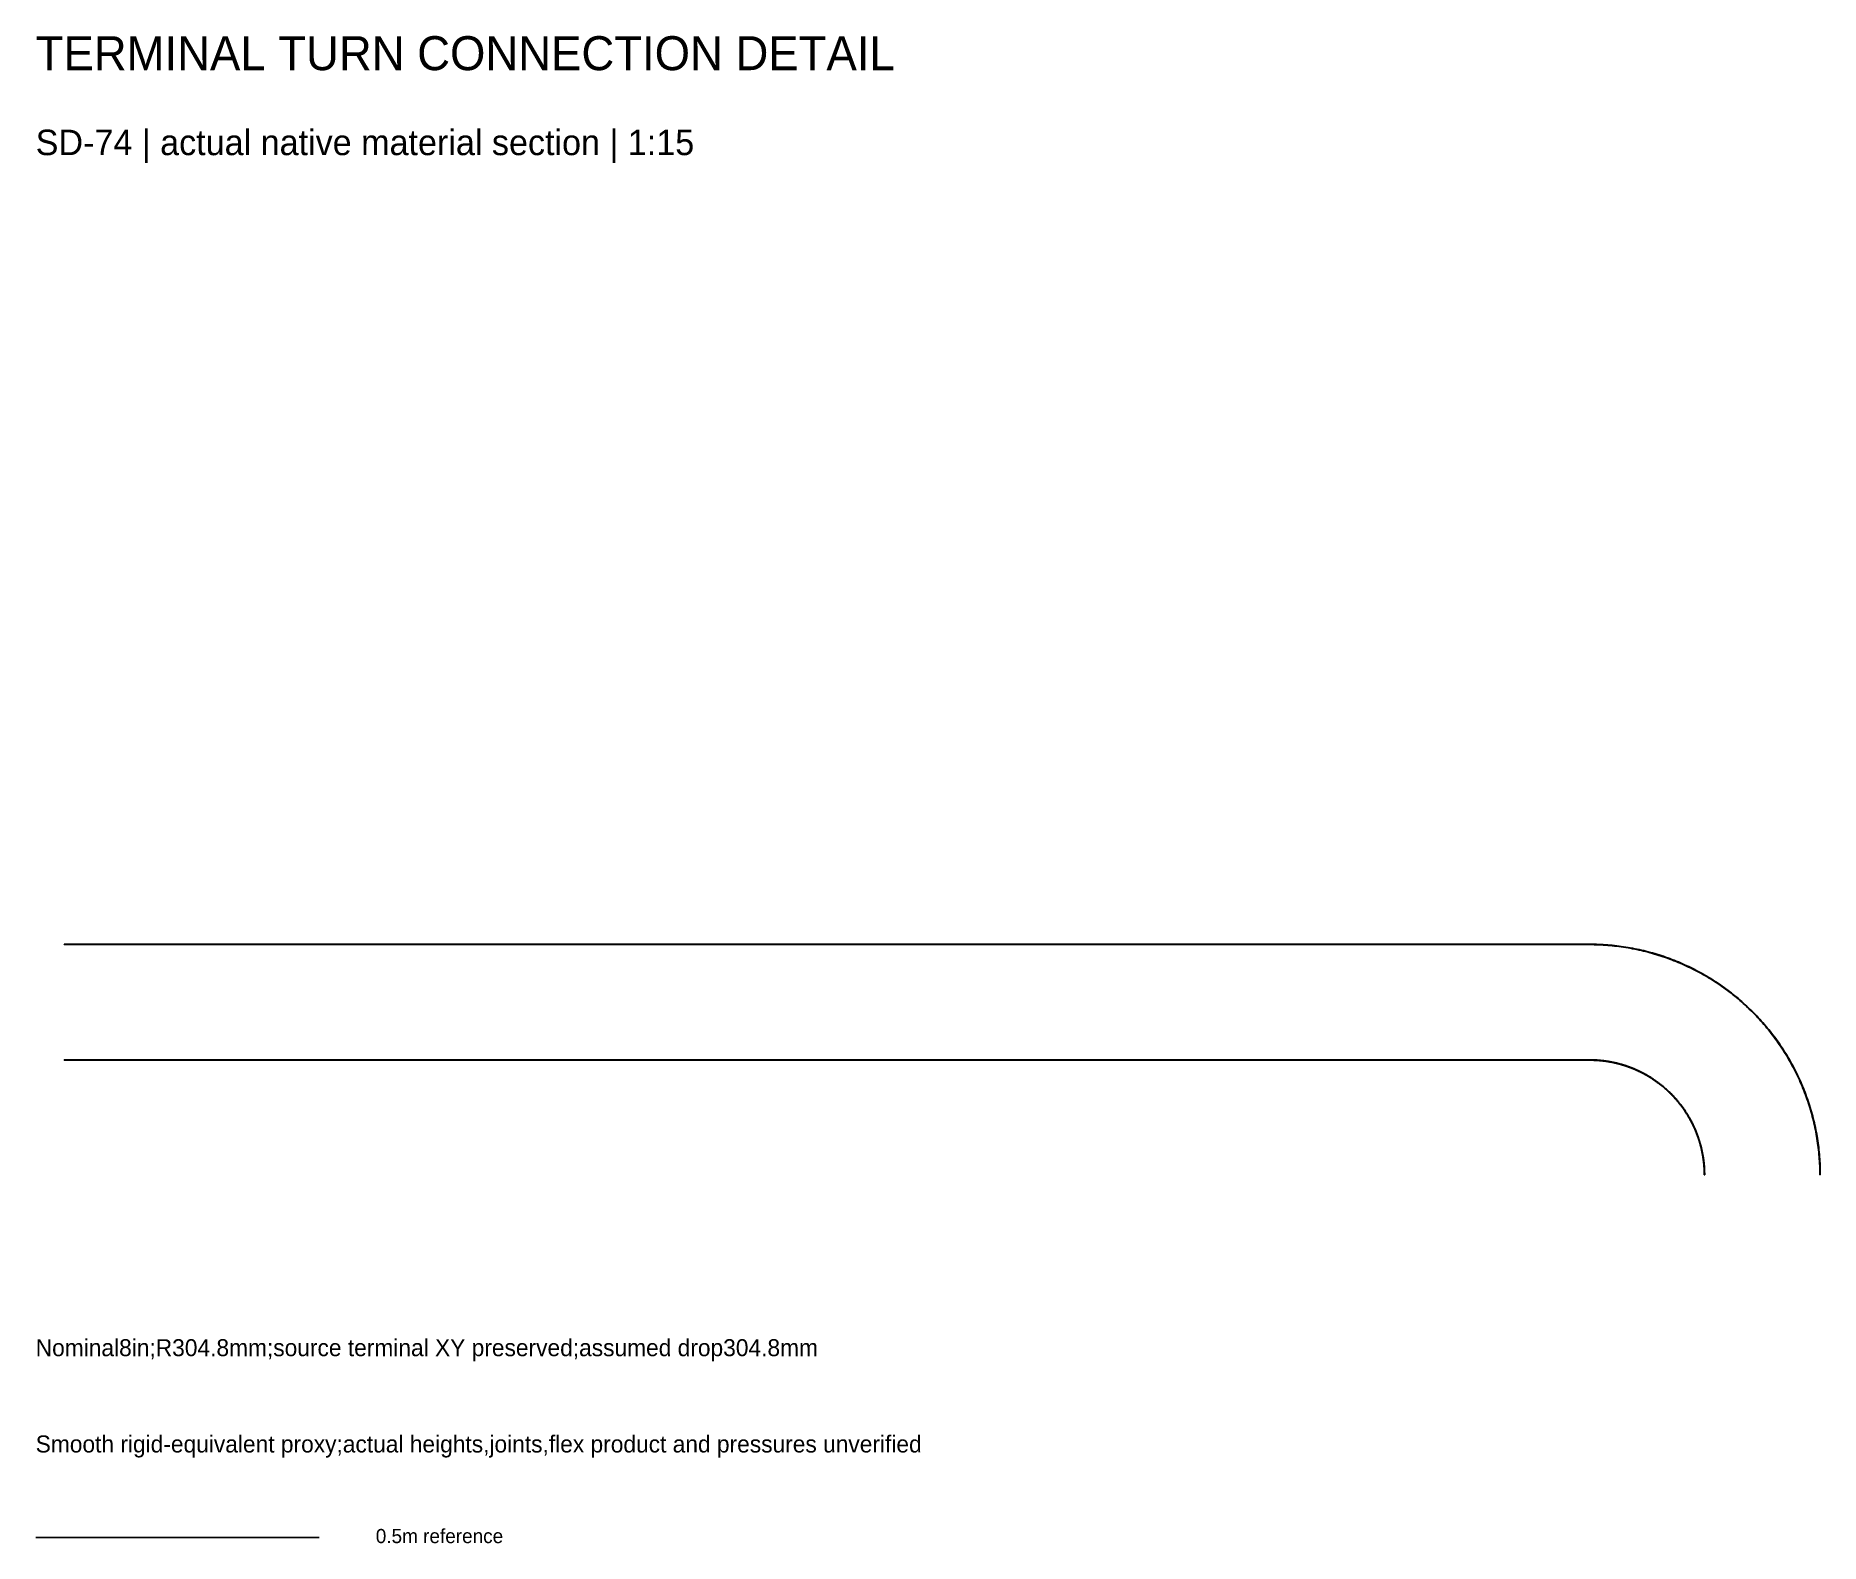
# Model space of a CAD drawing. Header units: metres. Extents: x 0.15 to 3.3, y 0.15 to 2.81.
import ezdxf

# ---------------------------------------------------------------- set-up
doc = ezdxf.new("R2010")
doc.units = ezdxf.units.M
for name, color, linetype in [('BSA_DETAIL_CUT', 7, 'Continuous'), ('BSA_DETAIL_NOTES', 7, 'Continuous'), ('BSA_SECTION_REFERENCE', 7, 'Continuous')]:
    doc.layers.add(name, color=color, linetype=linetype)

msp = doc.modelspace()

# ---------------------------------------------------------------- linework, layer by layer
at = {"layer": 'BSA_DETAIL_CUT'}
for p, q in [((2.8915, 1.2072), (0.2, 1.2072)), ((0.2, 1.2072), (0.2, 1.2064)), ((0.2, 1.2064), (2.8915, 1.2064)), ((2.8915, 1.2064), (2.8915, 1.2072)), ((2.8955, 1.2072), (2.8915, 1.2072)), ((2.8915, 1.2072), (2.8915, 1.2064)), ((2.8915, 1.2064), (2.8955, 1.2064)), ((2.8995, 1.2071), (2.8955, 1.2072)), ((2.8955, 1.2064), (2.8995, 1.2063)), ((2.9036, 1.207), (2.8995, 1.2071)), ((2.8995, 1.2063), (2.9035, 1.2062)), ((2.9035, 1.2062), (2.9075, 1.2061)), ((2.9076, 1.2069), (2.9036, 1.207)), ((2.9075, 1.2061), (2.9115, 1.2059)), ((2.9116, 1.2067), (2.9076, 1.2069)), ((2.9115, 1.2059), (2.9156, 1.2057)), ((2.9156, 1.2065), (2.9116, 1.2067)), ((2.9196, 1.2062), (2.9156, 1.2065)), ((2.9156, 1.2057), (2.9196, 1.2054)), ((2.9236, 1.2059), (2.9196, 1.2062)), ((2.9196, 1.2054), (2.9236, 1.2051)), ((2.9276, 1.2056), (2.9236, 1.2059)), ((2.9236, 1.2051), (2.9276, 1.2048)), ((2.9316, 1.2052), (2.9276, 1.2056)), ((2.9276, 1.2048), (2.9316, 1.2044)), ((2.9356, 1.2048), (2.9316, 1.2052)), ((2.9316, 1.2044), (2.9356, 1.204)), ((2.9396, 1.2043), (2.9356, 1.2048)), ((2.9356, 1.204), (2.9395, 1.2035)), ((2.9395, 1.2035), (2.9435, 1.2031)), ((2.9436, 1.2038), (2.9396, 1.2043)), ((2.9435, 1.2031), (2.9475, 1.2025)), ((2.9476, 1.2033), (2.9436, 1.2038)), ((2.9475, 1.2025), (2.9515, 1.2019)), ((2.9516, 1.2027), (2.9476, 1.2033)), ((2.9515, 1.2019), (2.9555, 1.2013)), ((2.9556, 1.2021), (2.9516, 1.2027)), ((2.9555, 1.2013), (2.9594, 1.2007)), ((2.9596, 1.2015), (2.9556, 1.2021)), ((2.9594, 1.2007), (2.9634, 1.2)), ((2.9635, 1.2008), (2.9596, 1.2015)), ((2.9634, 1.2), (2.9673, 1.1993)), ((2.9675, 1.2), (2.9635, 1.2008)), ((2.9673, 1.1993), (2.9713, 1.1985)), ((2.9714, 1.1993), (2.9675, 1.2)), ((2.9713, 1.1985), (2.9752, 1.1977)), ((2.9754, 1.1985), (2.9714, 1.1993)), ((2.9752, 1.1977), (2.9791, 1.1968)), ((2.9793, 1.1976), (2.9754, 1.1985)), ((2.9791, 1.1968), (2.983, 1.196)), ((2.9832, 1.1967), (2.9793, 1.1976)), ((2.9871, 1.1958), (2.9832, 1.1967)), ((2.983, 1.196), (2.9869, 1.195)), ((2.9869, 1.195), (2.9908, 1.1941)), ((2.991, 1.1948), (2.9871, 1.1958)), ((2.9908, 1.1941), (2.9947, 1.1931)), ((2.9949, 1.1938), (2.991, 1.1948)), ((2.9947, 1.1931), (2.9986, 1.192)), ((2.9988, 1.1928), (2.9949, 1.1938)), ((2.9986, 1.192), (3.0025, 1.191)), ((3.0027, 1.1917), (2.9988, 1.1928)), ((3.0025, 1.191), (3.0063, 1.1898)), ((3.0066, 1.1906), (3.0027, 1.1917)), ((3.0063, 1.1898), (3.0102, 1.1887)), ((3.0104, 1.1894), (3.0066, 1.1906)), ((3.0102, 1.1887), (3.014, 1.1875)), ((3.0143, 1.1883), (3.0104, 1.1894)), ((3.014, 1.1875), (3.0178, 1.1863)), ((3.0181, 1.187), (3.0143, 1.1883)), ((3.0178, 1.1863), (3.0216, 1.185)), ((3.0219, 1.1858), (3.0181, 1.187)), ((3.0216, 1.185), (3.0254, 1.1837)), ((3.0257, 1.1844), (3.0219, 1.1858)), ((3.0254, 1.1837), (3.0292, 1.1823)), ((3.0295, 1.1831), (3.0257, 1.1844)), ((3.0292, 1.1823), (3.033, 1.181)), ((3.0333, 1.1817), (3.0295, 1.1831)), ((3.033, 1.181), (3.0367, 1.1796)), ((3.037, 1.1803), (3.0333, 1.1817)), ((3.0367, 1.1796), (3.0405, 1.1781)), ((3.0408, 1.1788), (3.037, 1.1803)), ((3.0405, 1.1781), (3.0442, 1.1766)), ((3.0445, 1.1773), (3.0408, 1.1788)), ((3.0442, 1.1766), (3.0479, 1.1751)), ((3.0482, 1.1758), (3.0445, 1.1773)), ((3.0479, 1.1751), (3.0516, 1.1735)), ((3.0519, 1.1743), (3.0482, 1.1758)), ((3.0516, 1.1735), (3.0553, 1.1719)), ((3.0556, 1.1726), (3.0519, 1.1743)), ((3.0553, 1.1719), (3.059, 1.1703)), ((3.0593, 1.171), (3.0556, 1.1726)), ((3.059, 1.1703), (3.0626, 1.1686)), ((3.063, 1.1693), (3.0593, 1.171)), ((3.0626, 1.1686), (3.0663, 1.1669)), ((3.0666, 1.1676), (3.063, 1.1693)), ((3.0663, 1.1669), (3.0699, 1.1652)), ((3.0702, 1.1659), (3.0666, 1.1676)), ((3.0699, 1.1652), (3.0735, 1.1634)), ((3.0738, 1.1641), (3.0702, 1.1659)), ((3.0735, 1.1634), (3.0771, 1.1616)), ((3.0774, 1.1623), (3.0738, 1.1641)), ((3.0771, 1.1616), (3.0806, 1.1597)), ((3.081, 1.1604), (3.0774, 1.1623)), ((3.0806, 1.1597), (3.0842, 1.1578)), ((3.0845, 1.1585), (3.081, 1.1604)), ((3.0842, 1.1578), (3.0877, 1.1559)), ((3.0881, 1.1566), (3.0845, 1.1585)), ((3.0877, 1.1559), (3.0912, 1.1539)), ((3.0916, 1.1546), (3.0881, 1.1566)), ((3.0912, 1.1539), (3.0947, 1.152)), ((3.0951, 1.1526), (3.0916, 1.1546)), ((3.0947, 1.152), (3.0982, 1.1499)), ((3.0986, 1.1506), (3.0951, 1.1526)), ((3.0982, 1.1499), (3.1016, 1.1479)), ((3.102, 1.1486), (3.0986, 1.1506)), ((3.1016, 1.1479), (3.105, 1.1458)), ((3.1054, 1.1465), (3.102, 1.1486)), ((3.105, 1.1458), (3.1084, 1.1437)), ((3.1089, 1.1443), (3.1054, 1.1465)), ((3.1084, 1.1437), (3.1118, 1.1415)), ((3.1122, 1.1422), (3.1089, 1.1443)), ((3.1118, 1.1415), (3.1152, 1.1393)), ((3.1156, 1.14), (3.1122, 1.1422)), ((3.1152, 1.1393), (3.1185, 1.1371)), ((3.119, 1.1377), (3.1156, 1.14)), ((3.1185, 1.1371), (3.1218, 1.1348)), ((3.1223, 1.1355), (3.119, 1.1377)), ((3.1218, 1.1348), (3.1251, 1.1325)), ((3.1256, 1.1332), (3.1223, 1.1355)), ((3.1251, 1.1325), (3.1284, 1.1302)), ((3.1289, 1.1308), (3.1256, 1.1332)), ((3.1284, 1.1302), (3.1317, 1.1278)), ((3.1321, 1.1285), (3.1289, 1.1308)), ((3.1317, 1.1278), (3.1349, 1.1254)), ((3.1354, 1.1261), (3.1321, 1.1285)), ((3.1349, 1.1254), (3.1381, 1.123)), ((3.1386, 1.1237), (3.1354, 1.1261)), ((3.1381, 1.123), (3.1413, 1.1206)), ((3.1418, 1.1212), (3.1386, 1.1237)), ((3.1413, 1.1206), (3.1444, 1.1181)), ((3.1449, 1.1187), (3.1418, 1.1212)), ((3.1444, 1.1181), (3.1476, 1.1156)), ((3.1481, 1.1162), (3.1449, 1.1187)), ((3.1476, 1.1156), (3.1507, 1.113)), ((3.1512, 1.1137), (3.1481, 1.1162)), ((3.1507, 1.113), (3.1537, 1.1105)), ((3.1543, 1.1111), (3.1512, 1.1137)), ((3.1537, 1.1105), (3.1568, 1.1079)), ((3.1573, 1.1085), (3.1543, 1.1111)), ((3.1568, 1.1079), (3.1598, 1.1052)), ((3.1603, 1.1058), (3.1573, 1.1085)), ((3.1598, 1.1052), (3.1628, 1.1026)), ((3.1634, 1.1031), (3.1603, 1.1058)), ((3.1628, 1.1026), (3.1658, 1.0999)), ((3.1663, 1.1004), (3.1634, 1.1031)), ((3.1658, 1.0999), (3.1687, 1.0971)), ((3.1693, 1.0977), (3.1663, 1.1004)), ((3.1687, 1.0971), (3.1717, 1.0944)), ((3.1722, 1.095), (3.1693, 1.0977)), ((3.1717, 1.0944), (3.1746, 1.0916)), ((3.1751, 1.0922), (3.1722, 1.095)), ((3.1746, 1.0916), (3.1774, 1.0888)), ((3.178, 1.0894), (3.1751, 1.0922)), ((3.1774, 1.0888), (3.1803, 1.0859)), ((3.1808, 1.0865), (3.178, 1.0894)), ((3.1803, 1.0859), (3.1831, 1.0831)), ((3.1837, 1.0836), (3.1808, 1.0865)), ((3.1831, 1.0831), (3.1859, 1.0802)), ((3.1864, 1.0807), (3.1837, 1.0836)), ((3.1859, 1.0802), (3.1886, 1.0773)), ((3.1892, 1.0778), (3.1864, 1.0807)), ((3.1886, 1.0773), (3.1913, 1.0743)), ((3.1919, 1.0749), (3.1892, 1.0778)), ((3.1913, 1.0743), (3.194, 1.0713)), ((3.1946, 1.0719), (3.1919, 1.0749)), ((3.194, 1.0713), (3.1967, 1.0683)), ((3.1973, 1.0689), (3.1946, 1.0719)), ((3.1967, 1.0683), (3.1993, 1.0653)), ((3.1999, 1.0658), (3.1973, 1.0689)), ((3.1993, 1.0653), (3.2019, 1.0623)), ((3.2026, 1.0628), (3.1999, 1.0658)), ((3.2019, 1.0623), (3.2045, 1.0592)), ((3.2051, 1.0597), (3.2026, 1.0628)), ((3.2045, 1.0592), (3.2071, 1.0561)), ((3.2077, 1.0566), (3.2051, 1.0597)), ((3.2071, 1.0561), (3.2096, 1.0529)), ((3.2102, 1.0534), (3.2077, 1.0566)), ((3.2096, 1.0529), (3.2121, 1.0498)), ((3.2127, 1.0503), (3.2102, 1.0534)), ((3.2121, 1.0498), (3.2145, 1.0466)), ((3.2151, 1.0471), (3.2127, 1.0503)), ((3.2145, 1.0466), (3.2169, 1.0434)), ((3.2176, 1.0439), (3.2151, 1.0471)), ((3.2169, 1.0434), (3.2193, 1.0402)), ((3.22, 1.0406), (3.2176, 1.0439)), ((3.2193, 1.0402), (3.2217, 1.0369)), ((3.2223, 1.0374), (3.22, 1.0406)), ((3.2217, 1.0369), (3.224, 1.0336)), ((3.2247, 1.0341), (3.2223, 1.0374)), ((3.224, 1.0336), (3.2263, 1.0304)), ((3.227, 1.0308), (3.2247, 1.0341)), ((3.2263, 1.0304), (3.2286, 1.027)), ((3.2292, 1.0275), (3.227, 1.0308)), ((3.2286, 1.027), (3.2308, 1.0237)), ((3.2314, 1.0241), (3.2292, 1.0275)), ((3.2308, 1.0237), (3.233, 1.0203)), ((3.2336, 1.0208), (3.2314, 1.0241)), ((3.233, 1.0203), (3.2351, 1.0169)), ((3.2358, 1.0174), (3.2336, 1.0208)), ((3.2351, 1.0169), (3.2373, 1.0135)), ((3.2379, 1.014), (3.2358, 1.0174)), ((3.2373, 1.0135), (3.2394, 1.0101)), ((3.24, 1.0105), (3.2379, 1.014)), ((3.2394, 1.0101), (3.2414, 1.0067)), ((3.2421, 1.0071), (3.24, 1.0105)), ((0.2, 1.0032), (1.5457, 1.0032)), ((0.2, 1.0032), (0.2, 1.0028)), ((0.2, 1.0024), (0.2, 1.0028)), ((1.5457, 1.0024), (0.2, 1.0024)), ((2.8915, 1.0032), (1.5457, 1.0032)), ((1.5457, 1.0024), (2.8915, 1.0024)), ((2.8915, 1.0028), (2.8915, 1.0032)), ((2.8915, 1.0032), (2.8925, 1.0032)), ((2.8915, 1.0028), (2.8915, 1.0032)), ((2.8915, 1.0028), (2.8915, 1.0024)), ((2.8915, 1.0028), (2.8915, 1.0024)), ((2.8925, 1.0024), (2.8915, 1.0024)), ((2.8935, 1.0032), (2.8925, 1.0032)), ((2.8925, 1.0024), (2.8935, 1.0024)), ((2.8935, 1.0032), (2.8945, 1.0032)), ((2.8935, 1.0024), (2.8945, 1.0024)), ((2.8955, 1.0032), (2.8945, 1.0032)), ((2.8955, 1.0024), (2.8945, 1.0024)), ((2.8955, 1.0032), (2.8965, 1.0031)), ((2.8965, 1.0023), (2.8955, 1.0024)), ((2.8975, 1.0031), (2.8965, 1.0031)), ((2.8965, 1.0023), (2.8975, 1.0023)), ((2.8975, 1.0031), (2.8985, 1.0031)), ((2.8985, 1.0023), (2.8975, 1.0023)), ((2.8995, 1.003), (2.8985, 1.0031)), ((2.8985, 1.0023), (2.8995, 1.0022)), ((2.8995, 1.003), (2.9005, 1.003)), ((2.8995, 1.0022), (2.9005, 1.0022)), ((2.9015, 1.003), (2.9005, 1.003)), ((2.9015, 1.0022), (2.9005, 1.0022)), ((2.9015, 1.003), (2.9025, 1.0029)), ((2.9025, 1.0021), (2.9015, 1.0022)), ((2.9035, 1.0028), (2.9025, 1.0029)), ((2.9025, 1.0021), (2.9035, 1.002)), ((2.9035, 1.0028), (2.9045, 1.0028)), ((2.9045, 1.002), (2.9035, 1.002)), ((2.9055, 1.0027), (2.9045, 1.0028)), ((2.9045, 1.002), (2.9055, 1.0019)), ((2.9055, 1.0027), (2.9065, 1.0026)), ((2.9065, 1.0018), (2.9055, 1.0019)), ((2.9075, 1.0026), (2.9065, 1.0026)), ((2.9065, 1.0018), (2.9075, 1.0018)), ((2.9075, 1.0026), (2.9085, 1.0025)), ((2.9075, 1.0018), (2.9085, 1.0017)), ((2.9095, 1.0024), (2.9085, 1.0025)), ((2.9095, 1.0016), (2.9085, 1.0017)), ((2.9095, 1.0024), (2.9105, 1.0023)), ((2.9095, 1.0016), (2.9105, 1.0015)), ((2.9115, 1.0022), (2.9105, 1.0023)), ((2.9114, 1.0014), (2.9105, 1.0015)), ((2.9124, 1.0013), (2.9114, 1.0014)), ((2.9115, 1.0022), (2.9125, 1.0021)), ((2.9124, 1.0013), (2.9134, 1.0012)), ((2.9135, 1.002), (2.9125, 1.0021)), ((2.9144, 1.0011), (2.9134, 1.0012)), ((2.9135, 1.002), (2.9145, 1.0019)), ((2.9144, 1.0011), (2.9154, 1.001)), ((2.9155, 1.0018), (2.9145, 1.0019)), ((2.9164, 1.0009), (2.9154, 1.001)), ((2.9155, 1.0018), (2.9165, 1.0017)), ((2.9164, 1.0009), (2.9174, 1.0007)), ((2.9175, 1.0015), (2.9165, 1.0017)), ((2.9184, 1.0006), (2.9174, 1.0007)), ((2.9175, 1.0015), (2.9185, 1.0014)), ((2.9184, 1.0006), (2.9194, 1.0005)), ((2.9195, 1.0013), (2.9185, 1.0014)), ((2.9204, 1.0003), (2.9194, 1.0005)), ((2.9195, 1.0013), (2.9205, 1.0011)), ((2.9204, 1.0003), (2.9214, 1.0002)), ((2.9215, 1.001), (2.9205, 1.0011)), ((2.9224, 1), (2.9214, 1.0002)), ((2.9215, 1.001), (2.9225, 1.0008)), ((2.9224, 1), (2.9233, 0.9999)), ((2.9235, 1.0007), (2.9225, 1.0008)), ((2.9243, 0.9997), (2.9233, 0.9999)), ((2.9235, 1.0007), (2.9245, 1.0005)), ((2.9243, 0.9997), (2.9253, 0.9996)), ((2.9255, 1.0003), (2.9245, 1.0005)), ((2.9263, 0.9994), (2.9253, 0.9996)), ((2.9255, 1.0003), (2.9264, 1.0002)), ((2.9263, 0.9994), (2.9273, 0.9992)), ((2.9274, 1), (2.9264, 1.0002)), ((2.9283, 0.999), (2.9273, 0.9992)), ((2.9274, 1), (2.9284, 0.9998)), ((2.9283, 0.999), (2.9293, 0.9988)), ((2.9294, 0.9996), (2.9284, 0.9998)), ((2.9302, 0.9987), (2.9293, 0.9988)), ((2.9294, 0.9996), (2.9304, 0.9994)), ((2.9302, 0.9987), (2.9312, 0.9985)), ((2.9314, 0.9992), (2.9304, 0.9994)), ((2.9322, 0.9983), (2.9312, 0.9985)), ((2.9314, 0.9992), (2.9324, 0.999)), ((2.9322, 0.9983), (2.9332, 0.9981)), ((2.9333, 0.9988), (2.9324, 0.999)), ((2.9342, 0.9979), (2.9332, 0.9981)), ((2.9333, 0.9988), (2.9343, 0.9986)), ((2.9342, 0.9979), (2.9351, 0.9976)), ((2.9353, 0.9984), (2.9343, 0.9986)), ((2.9361, 0.9974), (2.9351, 0.9976)), ((2.9353, 0.9984), (2.9363, 0.9982)), ((2.9361, 0.9974), (2.9371, 0.9972)), ((2.9373, 0.998), (2.9363, 0.9982)), ((2.9381, 0.997), (2.9371, 0.9972)), ((2.9373, 0.998), (2.9382, 0.9977)), ((2.9381, 0.997), (2.939, 0.9967)), ((2.9392, 0.9975), (2.9382, 0.9977)), ((2.94, 0.9965), (2.939, 0.9967)), ((2.9392, 0.9975), (2.9402, 0.9973)), ((2.94, 0.9965), (2.941, 0.9963)), ((2.9412, 0.997), (2.9402, 0.9973)), ((2.9419, 0.996), (2.941, 0.9963)), ((2.9412, 0.997), (2.9421, 0.9968)), ((2.9419, 0.996), (2.9429, 0.9958)), ((2.9431, 0.9965), (2.9421, 0.9968)), ((2.9439, 0.9955), (2.9429, 0.9958)), ((2.9431, 0.9965), (2.9441, 0.9963)), ((2.9439, 0.9955), (2.9448, 0.9952)), ((2.945, 0.996), (2.9441, 0.9963)), ((2.9448, 0.9952), (2.9458, 0.995)), ((2.945, 0.996), (2.946, 0.9957)), ((2.9468, 0.9947), (2.9458, 0.995)), ((2.947, 0.9955), (2.946, 0.9957)), ((2.9477, 0.9944), (2.9468, 0.9947)), ((2.947, 0.9955), (2.9479, 0.9952)), ((2.9477, 0.9944), (2.9487, 0.9942)), ((2.9489, 0.9949), (2.9479, 0.9952)), ((2.9496, 0.9939), (2.9487, 0.9942)), ((2.9489, 0.9949), (2.9499, 0.9946)), ((2.9496, 0.9939), (2.9506, 0.9936)), ((2.9508, 0.9943), (2.9499, 0.9946)), ((2.9516, 0.9933), (2.9506, 0.9936)), ((2.9508, 0.9943), (2.9518, 0.994)), ((2.9516, 0.9933), (2.9525, 0.993)), ((2.9527, 0.9937), (2.9518, 0.994)), ((2.9535, 0.9927), (2.9525, 0.993)), ((2.9527, 0.9937), (2.9537, 0.9934)), ((2.9535, 0.9927), (2.9544, 0.9924)), ((2.9547, 0.9931), (2.9537, 0.9934)), ((2.9554, 0.9921), (2.9544, 0.9924)), ((2.9547, 0.9931), (2.9556, 0.9928)), ((2.9554, 0.9921), (2.9563, 0.9917)), ((2.9566, 0.9925), (2.9556, 0.9928)), ((2.9573, 0.9914), (2.9563, 0.9917)), ((2.9566, 0.9925), (2.9575, 0.9922)), ((2.9573, 0.9914), (2.9582, 0.9911)), ((2.9585, 0.9918), (2.9575, 0.9922)), ((2.9591, 0.9908), (2.9582, 0.9911)), ((2.9585, 0.9918), (2.9594, 0.9915)), ((2.9591, 0.9908), (2.9601, 0.9904)), ((2.9604, 0.9912), (2.9594, 0.9915)), ((2.961, 0.9901), (2.9601, 0.9904)), ((2.9604, 0.9912), (2.9613, 0.9908)), ((2.961, 0.9901), (2.962, 0.9897)), ((2.9622, 0.9905), (2.9613, 0.9908)), ((2.962, 0.9897), (2.9629, 0.9894)), ((2.9622, 0.9905), (2.9632, 0.9901)), ((2.9638, 0.989), (2.9629, 0.9894)), ((2.9641, 0.9898), (2.9632, 0.9901)), ((2.9648, 0.9887), (2.9638, 0.989)), ((2.9641, 0.9898), (2.9651, 0.9894)), ((2.9648, 0.9887), (2.9657, 0.9883)), ((2.966, 0.989), (2.9651, 0.9894)), ((2.9666, 0.9879), (2.9657, 0.9883)), ((2.966, 0.989), (2.9669, 0.9887)), ((2.9666, 0.9879), (2.9676, 0.9876)), ((2.9679, 0.9883), (2.9669, 0.9887)), ((2.9685, 0.9872), (2.9676, 0.9876)), ((2.9679, 0.9883), (2.9688, 0.9879)), ((2.9685, 0.9872), (2.9694, 0.9868)), ((2.9697, 0.9875), (2.9688, 0.9879)), ((2.9703, 0.9864), (2.9694, 0.9868)), ((2.9697, 0.9875), (2.9706, 0.9871)), ((2.9703, 0.9864), (2.9712, 0.986)), ((2.9716, 0.9868), (2.9706, 0.9871)), ((2.9722, 0.9856), (2.9712, 0.986)), ((2.9716, 0.9868), (2.9725, 0.9864)), ((2.9722, 0.9856), (2.9731, 0.9852)), ((2.9734, 0.986), (2.9725, 0.9864)), ((2.974, 0.9848), (2.9731, 0.9852)), ((2.9734, 0.986), (2.9743, 0.9855)), ((2.974, 0.9848), (2.9749, 0.9844)), ((2.9752, 0.9851), (2.9743, 0.9855)), ((2.9758, 0.984), (2.9749, 0.9844)), ((2.9752, 0.9851), (2.9761, 0.9847)), ((2.9758, 0.984), (2.9767, 0.9836)), ((2.9771, 0.9843), (2.9761, 0.9847)), ((2.9776, 0.9832), (2.9767, 0.9836)), ((2.9771, 0.9843), (2.978, 0.9839)), ((2.9776, 0.9832), (2.9785, 0.9827)), ((2.9789, 0.9834), (2.978, 0.9839)), ((2.9794, 0.9823), (2.9785, 0.9827)), ((2.9789, 0.9834), (2.9798, 0.983)), ((2.9794, 0.9823), (2.9803, 0.9819)), ((2.9807, 0.9826), (2.9798, 0.983)), ((2.9803, 0.9819), (2.9812, 0.9814)), ((2.9807, 0.9826), (2.9816, 0.9821)), ((2.9821, 0.981), (2.9812, 0.9814)), ((2.9825, 0.9817), (2.9816, 0.9821)), ((2.983, 0.9805), (2.9821, 0.981)), ((2.9825, 0.9817), (2.9834, 0.9812)), ((2.983, 0.9805), (2.9839, 0.9801)), ((2.9843, 0.9808), (2.9834, 0.9812)), ((2.9848, 0.9796), (2.9839, 0.9801)), ((2.9843, 0.9808), (2.9852, 0.9803)), ((2.9848, 0.9796), (2.9857, 0.9791)), ((2.9861, 0.9799), (2.9852, 0.9803)), ((2.9866, 0.9787), (2.9857, 0.9791)), ((2.9861, 0.9799), (2.9869, 0.9794)), ((2.9866, 0.9787), (2.9874, 0.9782)), ((2.9878, 0.9789), (2.9869, 0.9794)), ((2.9883, 0.9777), (2.9874, 0.9782)), ((2.9878, 0.9789), (2.9887, 0.9784)), ((2.9883, 0.9777), (2.9892, 0.9772)), ((2.9896, 0.978), (2.9887, 0.9784)), ((2.9901, 0.9768), (2.9892, 0.9772)), ((2.9896, 0.978), (2.9905, 0.9775)), ((2.9901, 0.9768), (2.9909, 0.9763)), ((2.9913, 0.977), (2.9905, 0.9775)), ((2.9918, 0.9758), (2.9909, 0.9763)), ((2.9913, 0.977), (2.9922, 0.9765)), ((2.9931, 0.976), (2.9922, 0.9765)), ((3.2414, 1.0067), (3.2434, 1.0032)), ((3.2441, 1.0036), (3.2421, 1.0071)), ((3.2434, 1.0032), (3.2454, 0.9997)), ((3.2461, 1.0001), (3.2441, 1.0036)), ((3.2454, 0.9997), (3.2474, 0.9962)), ((3.2481, 0.9966), (3.2461, 1.0001)), ((3.2474, 0.9962), (3.2493, 0.9927)), ((3.25, 0.9931), (3.2481, 0.9966)), ((3.2493, 0.9927), (3.2512, 0.9891)), ((3.2519, 0.9895), (3.25, 0.9931)), ((3.2512, 0.9891), (3.253, 0.9856)), ((3.2538, 0.9859), (3.2519, 0.9895)), ((3.253, 0.9856), (3.2549, 0.982)), ((3.2556, 0.9824), (3.2538, 0.9859)), ((3.2549, 0.982), (3.2566, 0.9784)), ((3.2574, 0.9787), (3.2556, 0.9824)), ((3.2566, 0.9784), (3.2584, 0.9748)), ((3.2591, 0.9751), (3.2574, 0.9787)), ((2.9918, 0.9758), (2.9927, 0.9753)), ((2.9935, 0.9748), (2.9927, 0.9753)), ((2.9931, 0.976), (2.994, 0.9755)), ((2.9935, 0.9748), (2.9944, 0.9743)), ((2.9948, 0.975), (2.994, 0.9755)), ((2.9953, 0.9738), (2.9944, 0.9743)), ((2.9957, 0.9745), (2.9948, 0.975)), ((2.9953, 0.9738), (2.9961, 0.9733)), ((2.9957, 0.9745), (2.9965, 0.9739)), ((2.997, 0.9727), (2.9961, 0.9733)), ((2.9965, 0.9739), (2.9974, 0.9734)), ((2.997, 0.9727), (2.9978, 0.9722)), ((2.9983, 0.9729), (2.9974, 0.9734)), ((2.9987, 0.9717), (2.9978, 0.9722)), ((2.9983, 0.9729), (2.9991, 0.9724)), ((2.9987, 0.9717), (2.9995, 0.9711)), ((3, 0.9718), (2.9991, 0.9724)), ((3.0004, 0.9706), (2.9995, 0.9711)), ((3, 0.9718), (3.0008, 0.9713)), ((3.0004, 0.9706), (3.0012, 0.9701)), ((3.0016, 0.9707), (3.0008, 0.9713)), ((3.0021, 0.9695), (3.0012, 0.9701)), ((3.0016, 0.9707), (3.0025, 0.9702)), ((3.0021, 0.9695), (3.0029, 0.969)), ((3.0033, 0.9696), (3.0025, 0.9702)), ((3.0029, 0.969), (3.0037, 0.9684)), ((3.0033, 0.9696), (3.0042, 0.9691)), ((3.0046, 0.9679), (3.0037, 0.9684)), ((3.005, 0.9685), (3.0042, 0.9691)), ((3.0054, 0.9673), (3.0046, 0.9679)), ((3.005, 0.9685), (3.0058, 0.968)), ((3.0054, 0.9673), (3.0062, 0.9667)), ((3.0067, 0.9674), (3.0058, 0.968)), ((3.0062, 0.9667), (3.007, 0.9662)), ((3.0067, 0.9674), (3.0075, 0.9668)), ((3.0078, 0.9656), (3.007, 0.9662)), ((3.0083, 0.9663), (3.0075, 0.9668)), ((3.0087, 0.965), (3.0078, 0.9656)), ((3.0083, 0.9663), (3.0091, 0.9657)), ((3.0087, 0.965), (3.0095, 0.9644)), ((3.0099, 0.9651), (3.0091, 0.9657)), ((3.0103, 0.9639), (3.0095, 0.9644)), ((3.0099, 0.9651), (3.0108, 0.9645)), ((3.0103, 0.9639), (3.0111, 0.9633)), ((3.0116, 0.9639), (3.0108, 0.9645)), ((3.0119, 0.9627), (3.0111, 0.9633)), ((3.0116, 0.9639), (3.0124, 0.9633)), ((3.0119, 0.9627), (3.0127, 0.9621)), ((3.0132, 0.9627), (3.0124, 0.9633)), ((3.0135, 0.9615), (3.0127, 0.9621)), ((3.0132, 0.9627), (3.014, 0.9621)), ((3.0135, 0.9615), (3.0143, 0.9609)), ((3.0148, 0.9615), (3.014, 0.9621)), ((3.0151, 0.9603), (3.0143, 0.9609)), ((3.0148, 0.9615), (3.0156, 0.9609)), ((3.0151, 0.9603), (3.0159, 0.9597)), ((3.0164, 0.9603), (3.0156, 0.9609)), ((3.0167, 0.959), (3.0159, 0.9597)), ((3.0164, 0.9603), (3.0172, 0.9597)), ((3.0167, 0.959), (3.0175, 0.9584)), ((3.018, 0.959), (3.0172, 0.9597)), ((3.0175, 0.9584), (3.0182, 0.9578)), ((3.018, 0.959), (3.0187, 0.9584)), ((3.019, 0.9572), (3.0182, 0.9578)), ((3.0195, 0.9578), (3.0187, 0.9584)), ((3.0198, 0.9565), (3.019, 0.9572)), ((3.0195, 0.9578), (3.0203, 0.9572)), ((3.0198, 0.9565), (3.0206, 0.9559)), ((3.0211, 0.9565), (3.0203, 0.9572)), ((3.0206, 0.9559), (3.0213, 0.9553)), ((3.0211, 0.9565), (3.0218, 0.9559)), ((3.0221, 0.9546), (3.0213, 0.9553)), ((3.0226, 0.9552), (3.0218, 0.9559)), ((3.0229, 0.954), (3.0221, 0.9546)), ((3.0226, 0.9552), (3.0234, 0.9546)), ((3.0229, 0.954), (3.0236, 0.9533)), ((3.0241, 0.9539), (3.0234, 0.9546)), ((3.0244, 0.9527), (3.0236, 0.9533)), ((3.0241, 0.9539), (3.0249, 0.9533)), ((3.0244, 0.9527), (3.0251, 0.952)), ((3.0257, 0.9526), (3.0249, 0.9533)), ((3.0259, 0.9513), (3.0251, 0.952)), ((3.0257, 0.9526), (3.0264, 0.9519)), ((3.0259, 0.9513), (3.0266, 0.9507)), ((3.0272, 0.9513), (3.0264, 0.9519)), ((3.0274, 0.95), (3.0266, 0.9507)), ((3.0272, 0.9513), (3.0279, 0.9506)), ((3.0274, 0.95), (3.0281, 0.9493)), ((3.0286, 0.9499), (3.0279, 0.9506)), ((3.0288, 0.9487), (3.0281, 0.9493)), ((3.0286, 0.9499), (3.0294, 0.9492)), ((3.0288, 0.9487), (3.0296, 0.948)), ((3.0301, 0.9486), (3.0294, 0.9492)), ((3.0303, 0.9473), (3.0296, 0.948)), ((3.0301, 0.9486), (3.0308, 0.9479)), ((3.0303, 0.9473), (3.031, 0.9466)), ((3.0316, 0.9472), (3.0308, 0.9479)), ((3.0317, 0.9459), (3.031, 0.9466)), ((3.0316, 0.9472), (3.0323, 0.9465)), ((3.0317, 0.9459), (3.0325, 0.9452)), ((3.033, 0.9458), (3.0323, 0.9465)), ((3.0332, 0.9445), (3.0325, 0.9452)), ((3.033, 0.9458), (3.0337, 0.9451)), ((3.0345, 0.9444), (3.0337, 0.9451)), ((3.2584, 0.9748), (3.2601, 0.9711)), ((3.2608, 0.9715), (3.2591, 0.9751)), ((3.2601, 0.9711), (3.2618, 0.9675)), ((3.2625, 0.9678), (3.2608, 0.9715)), ((3.2618, 0.9675), (3.2634, 0.9638)), ((3.2641, 0.9642), (3.2625, 0.9678)), ((3.2634, 0.9638), (3.265, 0.9601)), ((3.2657, 0.9605), (3.2641, 0.9642)), ((3.265, 0.9601), (3.2666, 0.9564)), ((3.2673, 0.9568), (3.2657, 0.9605)), ((3.2666, 0.9564), (3.2681, 0.9527)), ((3.2688, 0.953), (3.2673, 0.9568)), ((3.2681, 0.9527), (3.2696, 0.949)), ((3.2703, 0.9493), (3.2688, 0.953)), ((3.2696, 0.949), (3.271, 0.9453)), ((3.2718, 0.9456), (3.2703, 0.9493)), ((3.271, 0.9453), (3.2725, 0.9415)), ((3.2732, 0.9418), (3.2718, 0.9456)), ((3.0332, 0.9445), (3.0339, 0.9438)), ((3.0346, 0.9431), (3.0339, 0.9438)), ((3.0345, 0.9444), (3.0352, 0.9437)), ((3.0346, 0.9431), (3.0353, 0.9424)), ((3.0359, 0.943), (3.0352, 0.9437)), ((3.0353, 0.9424), (3.036, 0.9417)), ((3.0359, 0.943), (3.0366, 0.9423)), ((3.0367, 0.941), (3.036, 0.9417)), ((3.0373, 0.9415), (3.0366, 0.9423)), ((3.0367, 0.941), (3.0374, 0.9403)), ((3.0373, 0.9415), (3.038, 0.9408)), ((3.0381, 0.9395), (3.0374, 0.9403)), ((3.0387, 0.9401), (3.038, 0.9408)), ((3.0388, 0.9388), (3.0381, 0.9395)), ((3.0387, 0.9401), (3.0394, 0.9394)), ((3.0388, 0.9388), (3.0395, 0.9381)), ((3.04, 0.9386), (3.0394, 0.9394)), ((3.0401, 0.9374), (3.0395, 0.9381)), ((3.04, 0.9386), (3.0407, 0.9379)), ((3.0401, 0.9374), (3.0408, 0.9366)), ((3.0414, 0.9372), (3.0407, 0.9379)), ((3.0415, 0.9359), (3.0408, 0.9366)), ((3.0414, 0.9372), (3.0421, 0.9364)), ((3.0415, 0.9359), (3.0422, 0.9351)), ((3.0428, 0.9357), (3.0421, 0.9364)), ((3.0428, 0.9344), (3.0422, 0.9351)), ((3.0428, 0.9357), (3.0434, 0.9349)), ((3.0428, 0.9344), (3.0435, 0.9336)), ((3.0441, 0.9342), (3.0434, 0.9349)), ((3.0435, 0.9336), (3.0441, 0.9329)), ((3.0441, 0.9342), (3.0448, 0.9334)), ((3.0448, 0.9321), (3.0441, 0.9329)), ((3.0454, 0.9327), (3.0448, 0.9334)), ((3.0455, 0.9314), (3.0448, 0.9321)), ((3.0454, 0.9327), (3.0461, 0.9319)), ((3.0455, 0.9314), (3.0461, 0.9306)), ((3.0467, 0.9311), (3.0461, 0.9319)), ((3.0467, 0.9298), (3.0461, 0.9306)), ((3.0467, 0.9311), (3.0474, 0.9304)), ((3.0467, 0.9298), (3.0474, 0.9291)), ((3.048, 0.9296), (3.0474, 0.9304)), ((3.0474, 0.9291), (3.048, 0.9283)), ((3.048, 0.9296), (3.0486, 0.9288)), ((3.0487, 0.9275), (3.048, 0.9283)), ((3.0493, 0.928), (3.0486, 0.9288)), ((3.0493, 0.9268), (3.0487, 0.9275)), ((3.0493, 0.928), (3.0499, 0.9273)), ((3.0493, 0.9268), (3.0499, 0.926)), ((3.0505, 0.9265), (3.0499, 0.9273)), ((3.0499, 0.926), (3.0505, 0.9252)), ((3.0505, 0.9265), (3.0512, 0.9257)), ((3.0511, 0.9244), (3.0505, 0.9252)), ((3.0518, 0.9236), (3.0511, 0.9244)), ((3.0518, 0.9249), (3.0512, 0.9257)), ((3.0518, 0.9249), (3.0524, 0.9241)), ((3.0518, 0.9236), (3.0524, 0.9228)), ((3.053, 0.9233), (3.0524, 0.9241)), ((3.053, 0.922), (3.0524, 0.9228)), ((3.0536, 0.9225), (3.053, 0.9233)), ((3.053, 0.922), (3.0536, 0.9212)), ((3.0536, 0.9225), (3.0542, 0.9217)), ((3.0542, 0.9204), (3.0536, 0.9212)), ((3.0542, 0.9217), (3.0548, 0.9209)), ((3.0542, 0.9204), (3.0548, 0.9196)), ((3.0554, 0.9201), (3.0548, 0.9209)), ((3.0553, 0.9188), (3.0548, 0.9196)), ((3.0553, 0.9188), (3.0559, 0.918)), ((3.0554, 0.9201), (3.056, 0.9193)), ((3.0565, 0.9172), (3.0559, 0.918)), ((3.0566, 0.9185), (3.056, 0.9193)), ((3.0565, 0.9172), (3.0571, 0.9164)), ((3.0566, 0.9185), (3.0572, 0.9176)), ((3.0577, 0.9155), (3.0571, 0.9164)), ((3.0577, 0.9168), (3.0572, 0.9176)), ((3.0577, 0.9168), (3.0583, 0.916)), ((3.0577, 0.9155), (3.0582, 0.9147)), ((3.0588, 0.9139), (3.0582, 0.9147)), ((3.0589, 0.9152), (3.0583, 0.916)), ((3.0588, 0.9139), (3.0594, 0.9131)), ((3.0589, 0.9152), (3.0595, 0.9143)), ((3.06, 0.9135), (3.0595, 0.9143)), ((3.06, 0.9135), (3.0606, 0.9127)), ((3.2725, 0.9415), (3.2738, 0.9377)), ((3.2746, 0.938), (3.2732, 0.9418)), ((3.2738, 0.9377), (3.2752, 0.934)), ((3.2759, 0.9342), (3.2746, 0.938)), ((3.2752, 0.934), (3.2765, 0.9302)), ((3.2772, 0.9304), (3.2759, 0.9342)), ((3.2765, 0.9302), (3.2777, 0.9263)), ((3.2785, 0.9266), (3.2772, 0.9304)), ((3.2777, 0.9263), (3.279, 0.9225)), ((3.2797, 0.9228), (3.2785, 0.9266)), ((3.279, 0.9225), (3.2802, 0.9187)), ((3.2809, 0.9189), (3.2797, 0.9228)), ((3.2802, 0.9187), (3.2813, 0.9148)), ((3.2821, 0.9151), (3.2809, 0.9189)), ((3.2813, 0.9148), (3.2824, 0.911)), ((3.2832, 0.9112), (3.2821, 0.9151)), ((3.0599, 0.9122), (3.0594, 0.9131)), ((3.0599, 0.9122), (3.0605, 0.9114)), ((3.061, 0.9106), (3.0605, 0.9114)), ((3.0611, 0.9118), (3.0606, 0.9127)), ((3.061, 0.9106), (3.0616, 0.9097)), ((3.0611, 0.9118), (3.0617, 0.911)), ((3.0621, 0.9089), (3.0616, 0.9097)), ((3.0622, 0.9102), (3.0617, 0.911)), ((3.0621, 0.9089), (3.0626, 0.908)), ((3.0622, 0.9102), (3.0628, 0.9093)), ((3.0632, 0.9072), (3.0626, 0.908)), ((3.0633, 0.9085), (3.0628, 0.9093)), ((3.0632, 0.9072), (3.0637, 0.9064)), ((3.0633, 0.9085), (3.0638, 0.9076)), ((3.0642, 0.9055), (3.0637, 0.9064)), ((3.0644, 0.9068), (3.0638, 0.9076)), ((3.0642, 0.9055), (3.0647, 0.9046)), ((3.0649, 0.9059), (3.0644, 0.9068)), ((3.0647, 0.9046), (3.0652, 0.9038)), ((3.0649, 0.9059), (3.0654, 0.9051)), ((3.0658, 0.9029), (3.0652, 0.9038)), ((3.0654, 0.9051), (3.0659, 0.9042)), ((3.0663, 0.9021), (3.0658, 0.9029)), ((3.0664, 0.9033), (3.0659, 0.9042)), ((3.0663, 0.9021), (3.0668, 0.9012)), ((3.0664, 0.9033), (3.067, 0.9025)), ((3.0673, 0.9003), (3.0668, 0.9012)), ((3.0675, 0.9016), (3.067, 0.9025)), ((3.0673, 0.9003), (3.0678, 0.8995)), ((3.0675, 0.9016), (3.068, 0.9007)), ((3.0682, 0.8986), (3.0678, 0.8995)), ((3.0685, 0.8999), (3.068, 0.9007)), ((3.0682, 0.8986), (3.0687, 0.8977)), ((3.0685, 0.8999), (3.0689, 0.899)), ((3.0692, 0.8968), (3.0687, 0.8977)), ((3.0694, 0.8981), (3.0689, 0.899)), ((3.0692, 0.8968), (3.0697, 0.896)), ((3.0694, 0.8981), (3.0699, 0.8972)), ((3.0702, 0.8951), (3.0697, 0.896)), ((3.0704, 0.8963), (3.0699, 0.8972)), ((3.0702, 0.8951), (3.0706, 0.8942)), ((3.0704, 0.8963), (3.0709, 0.8955)), ((3.0711, 0.8933), (3.0706, 0.8942)), ((3.0713, 0.8946), (3.0709, 0.8955)), ((3.0711, 0.8933), (3.0716, 0.8924)), ((3.0713, 0.8946), (3.0718, 0.8937)), ((3.072, 0.8915), (3.0716, 0.8924)), ((3.0723, 0.8928), (3.0718, 0.8937)), ((3.072, 0.8915), (3.0725, 0.8906)), ((3.0723, 0.8928), (3.0727, 0.8919)), ((3.0729, 0.8897), (3.0725, 0.8906)), ((3.0732, 0.891), (3.0727, 0.8919)), ((3.0729, 0.8897), (3.0733, 0.8888)), ((3.0732, 0.891), (3.0736, 0.8901)), ((3.0738, 0.8879), (3.0733, 0.8888)), ((3.0741, 0.8892), (3.0736, 0.8901)), ((3.0738, 0.8879), (3.0742, 0.887)), ((3.0741, 0.8892), (3.0745, 0.8883)), ((3.0746, 0.8861), (3.0742, 0.887)), ((3.0749, 0.8874), (3.0745, 0.8883)), ((3.0746, 0.8861), (3.0751, 0.8852)), ((3.0749, 0.8874), (3.0754, 0.8865)), ((3.0751, 0.8852), (3.0755, 0.8843)), ((3.0758, 0.8856), (3.0754, 0.8865)), ((3.0759, 0.8834), (3.0755, 0.8843)), ((3.0758, 0.8856), (3.0762, 0.8847)), ((3.0763, 0.8825), (3.0759, 0.8834)), ((3.0766, 0.8837), (3.0762, 0.8847)), ((3.0763, 0.8825), (3.0767, 0.8816)), ((3.077, 0.8828), (3.0766, 0.8837)), ((3.077, 0.8828), (3.0774, 0.8819)), ((3.0774, 0.8819), (3.0778, 0.881)), ((3.2824, 0.911), (3.2835, 0.9071)), ((3.2843, 0.9073), (3.2832, 0.9112)), ((3.2835, 0.9071), (3.2846, 0.9032)), ((3.2853, 0.9034), (3.2843, 0.9073)), ((3.2846, 0.9032), (3.2856, 0.8994)), ((3.2863, 0.8996), (3.2853, 0.9034)), ((3.2856, 0.8994), (3.2865, 0.8955)), ((3.2873, 0.8956), (3.2863, 0.8996)), ((3.2865, 0.8955), (3.2874, 0.8916)), ((3.2882, 0.8917), (3.2873, 0.8956)), ((3.2874, 0.8916), (3.2883, 0.8876)), ((3.2891, 0.8878), (3.2882, 0.8917)), ((3.2883, 0.8876), (3.2892, 0.8837)), ((3.29, 0.8839), (3.2891, 0.8878)), ((3.2892, 0.8837), (3.29, 0.8798)), ((3.2908, 0.8799), (3.29, 0.8839)), ((3.0767, 0.8816), (3.0771, 0.8807)), ((3.0775, 0.8798), (3.0771, 0.8807)), ((3.0779, 0.8788), (3.0775, 0.8798)), ((3.0782, 0.8801), (3.0778, 0.881)), ((3.0779, 0.8788), (3.0783, 0.8779)), ((3.0782, 0.8801), (3.0786, 0.8791)), ((3.0783, 0.8779), (3.0787, 0.877)), ((3.079, 0.8782), (3.0786, 0.8791)), ((3.079, 0.8761), (3.0787, 0.877)), ((3.079, 0.8782), (3.0794, 0.8773)), ((3.0794, 0.8751), (3.079, 0.8761)), ((3.0798, 0.8764), (3.0794, 0.8773)), ((3.0794, 0.8751), (3.0798, 0.8742)), ((3.0798, 0.8764), (3.0802, 0.8754)), ((3.0798, 0.8742), (3.0802, 0.8733)), ((3.0805, 0.8745), (3.0802, 0.8754)), ((3.0805, 0.8723), (3.0802, 0.8733)), ((3.0805, 0.8745), (3.0809, 0.8736)), ((3.0809, 0.8714), (3.0805, 0.8723)), ((3.0813, 0.8726), (3.0809, 0.8736)), ((3.0809, 0.8714), (3.0812, 0.8705)), ((3.0816, 0.8695), (3.0812, 0.8705)), ((3.0813, 0.8726), (3.0816, 0.8717)), ((3.082, 0.8708), (3.0816, 0.8717)), ((3.0816, 0.8695), (3.0819, 0.8686)), ((3.0822, 0.8677), (3.0819, 0.8686)), ((3.082, 0.8708), (3.0823, 0.8698)), ((3.0822, 0.8677), (3.0826, 0.8667)), ((3.0827, 0.8689), (3.0823, 0.8698)), ((3.0829, 0.8658), (3.0826, 0.8667)), ((3.0827, 0.8689), (3.083, 0.8679)), ((3.0829, 0.8658), (3.0832, 0.8648)), ((3.0833, 0.867), (3.083, 0.8679)), ((3.0832, 0.8648), (3.0835, 0.8639)), ((3.0833, 0.867), (3.0837, 0.866)), ((3.0839, 0.8629), (3.0835, 0.8639)), ((3.084, 0.8651), (3.0837, 0.866)), ((3.0839, 0.8629), (3.0842, 0.862)), ((3.084, 0.8651), (3.0843, 0.8641)), ((3.0845, 0.861), (3.0842, 0.862)), ((3.0846, 0.8632), (3.0843, 0.8641)), ((3.0848, 0.8601), (3.0845, 0.861)), ((3.0846, 0.8632), (3.0849, 0.8622)), ((3.0848, 0.8601), (3.0851, 0.8591)), ((3.0852, 0.8613), (3.0849, 0.8622)), ((3.0851, 0.8591), (3.0853, 0.8582)), ((3.0855, 0.8603), (3.0852, 0.8613)), ((3.0856, 0.8572), (3.0853, 0.8582)), ((3.0855, 0.8603), (3.0858, 0.8593)), ((3.0859, 0.8562), (3.0856, 0.8572)), ((3.0858, 0.8593), (3.0861, 0.8584)), ((3.0859, 0.8562), (3.0862, 0.8553)), ((3.0864, 0.8574), (3.0861, 0.8584)), ((3.0865, 0.8543), (3.0862, 0.8553)), ((3.0867, 0.8565), (3.0864, 0.8574)), ((3.0865, 0.8543), (3.0867, 0.8534)), ((3.0867, 0.8565), (3.087, 0.8555)), ((3.087, 0.8524), (3.0867, 0.8534)), ((3.087, 0.8555), (3.0872, 0.8545)), ((3.087, 0.8524), (3.0872, 0.8514)), ((3.0875, 0.8536), (3.0872, 0.8545)), ((3.0875, 0.8505), (3.0872, 0.8514)), ((3.0875, 0.8536), (3.0878, 0.8526)), ((3.0875, 0.8505), (3.0877, 0.8495)), ((3.088, 0.8516), (3.0878, 0.8526)), ((3.088, 0.8516), (3.0883, 0.8507)), ((3.0885, 0.8497), (3.0883, 0.8507)), ((3.29, 0.8798), (3.2907, 0.8758)), ((3.2907, 0.8758), (3.2915, 0.8719)), ((3.2915, 0.876), (3.2908, 0.8799)), ((3.2923, 0.872), (3.2915, 0.876)), ((3.2915, 0.8719), (3.2922, 0.8679)), ((3.2922, 0.8679), (3.2928, 0.864)), ((3.293, 0.8681), (3.2923, 0.872)), ((3.2928, 0.864), (3.2934, 0.86)), ((3.2936, 0.8641), (3.293, 0.8681)), ((3.2934, 0.86), (3.294, 0.856)), ((3.2942, 0.8601), (3.2936, 0.8641)), ((3.294, 0.856), (3.2945, 0.8521)), ((3.2948, 0.8561), (3.2942, 0.8601)), ((3.2945, 0.8521), (3.295, 0.8481)), ((3.2953, 0.8522), (3.2948, 0.8561)), ((3.2958, 0.8482), (3.2953, 0.8522)), ((3.0877, 0.8495), (3.088, 0.8485)), ((3.0882, 0.8475), (3.088, 0.8485)), ((3.0885, 0.8466), (3.0882, 0.8475)), ((3.0885, 0.8497), (3.0888, 0.8487)), ((3.0885, 0.8466), (3.0887, 0.8456)), ((3.0889, 0.8446), (3.0887, 0.8456)), ((3.089, 0.8477), (3.0888, 0.8487)), ((3.0889, 0.8446), (3.0891, 0.8436)), ((3.089, 0.8477), (3.0892, 0.8468)), ((3.0893, 0.8427), (3.0891, 0.8436)), ((3.0895, 0.8458), (3.0892, 0.8468)), ((3.0893, 0.8427), (3.0895, 0.8417)), ((3.0895, 0.8458), (3.0897, 0.8448)), ((3.0897, 0.8407), (3.0895, 0.8417)), ((3.0899, 0.8438), (3.0897, 0.8448)), ((3.0897, 0.8407), (3.0899, 0.8397)), ((3.0901, 0.8428), (3.0899, 0.8438)), ((3.0901, 0.8388), (3.0899, 0.8397)), ((3.0901, 0.8428), (3.0903, 0.8419)), ((3.0901, 0.8388), (3.0903, 0.8378)), ((3.0903, 0.8419), (3.0905, 0.8409)), ((3.0905, 0.8368), (3.0903, 0.8378)), ((3.0907, 0.8399), (3.0905, 0.8409)), ((3.0905, 0.8368), (3.0907, 0.8358)), ((3.0907, 0.8399), (3.0909, 0.8389)), ((3.0909, 0.8348), (3.0907, 0.8358)), ((3.0911, 0.8379), (3.0909, 0.8389)), ((3.0909, 0.8348), (3.091, 0.8338)), ((3.0912, 0.8328), (3.091, 0.8338)), ((3.0911, 0.8379), (3.0913, 0.8369)), ((3.0912, 0.8328), (3.0914, 0.8319)), ((3.0915, 0.8359), (3.0913, 0.8369)), ((3.0915, 0.8309), (3.0914, 0.8319)), ((3.0915, 0.8359), (3.0917, 0.835)), ((3.0915, 0.8309), (3.0917, 0.8299)), ((3.0918, 0.834), (3.0917, 0.835)), ((3.0918, 0.8289), (3.0917, 0.8299)), ((3.092, 0.833), (3.0918, 0.834)), ((3.0918, 0.8289), (3.092, 0.8279)), ((3.092, 0.833), (3.0922, 0.832)), ((3.0921, 0.8269), (3.092, 0.8279)), ((3.0921, 0.8269), (3.0922, 0.8259)), ((3.0922, 0.832), (3.0923, 0.831)), ((3.0923, 0.8249), (3.0922, 0.8259)), ((3.0925, 0.83), (3.0923, 0.831)), ((3.0923, 0.8249), (3.0925, 0.8239)), ((3.0926, 0.829), (3.0925, 0.83)), ((3.0926, 0.8229), (3.0925, 0.8239)), ((3.0926, 0.829), (3.0927, 0.828)), ((3.0926, 0.8229), (3.0927, 0.822)), ((3.0927, 0.828), (3.0929, 0.827)), ((3.0927, 0.822), (3.0928, 0.821)), ((3.0929, 0.82), (3.0928, 0.821)), ((3.093, 0.826), (3.0929, 0.827)), ((3.093, 0.819), (3.0929, 0.82)), ((3.093, 0.826), (3.0931, 0.825)), ((3.093, 0.819), (3.0931, 0.818)), ((3.0933, 0.824), (3.0931, 0.825)), ((3.0933, 0.824), (3.0934, 0.823)), ((3.0935, 0.822), (3.0934, 0.823)), ((3.0935, 0.822), (3.0936, 0.821)), ((3.0937, 0.82), (3.0936, 0.821)), ((3.0937, 0.82), (3.0938, 0.819)), ((3.0939, 0.818), (3.0938, 0.819)), ((3.295, 0.8481), (3.2955, 0.8441)), ((3.2955, 0.8441), (3.2959, 0.8401)), ((3.2963, 0.8442), (3.2958, 0.8482)), ((3.2959, 0.8401), (3.2963, 0.8361)), ((3.2967, 0.8402), (3.2963, 0.8442)), ((3.2963, 0.8361), (3.2966, 0.8321)), ((3.2966, 0.8321), (3.2969, 0.8281)), ((3.2971, 0.8362), (3.2967, 0.8402)), ((3.2969, 0.8281), (3.2972, 0.8241)), ((3.2974, 0.8321), (3.2971, 0.8362)), ((3.2972, 0.8241), (3.2974, 0.8201)), ((3.2977, 0.8281), (3.2974, 0.8321)), ((3.2974, 0.8201), (3.2976, 0.8161)), ((3.298, 0.8241), (3.2977, 0.8281)), ((3.2982, 0.8201), (3.298, 0.8241)), ((3.2984, 0.8161), (3.2982, 0.8201)), ((3.0932, 0.817), (3.0931, 0.818)), ((3.0932, 0.817), (3.0933, 0.816)), ((3.0933, 0.815), (3.0933, 0.816)), ((3.0933, 0.815), (3.0934, 0.814)), ((3.0935, 0.813), (3.0934, 0.814)), ((3.0935, 0.813), (3.0935, 0.812)), ((3.0936, 0.811), (3.0935, 0.812)), ((3.0936, 0.811), (3.0936, 0.81)), ((3.0937, 0.809), (3.0936, 0.81)), ((3.0937, 0.809), (3.0937, 0.808)), ((3.0938, 0.807), (3.0937, 0.808)), ((3.0938, 0.807), (3.0938, 0.806)), ((3.0938, 0.805), (3.0938, 0.806)), ((3.0938, 0.805), (3.0938, 0.804)), ((3.0938, 0.804), (3.0939, 0.803)), ((3.0939, 0.818), (3.094, 0.817)), ((3.0939, 0.802), (3.0939, 0.803)), ((3.0939, 0.801), (3.0939, 0.802)), ((3.0939, 0.801), (3.0939, 0.8)), ((3.0939, 0.8), (3.0943, 0.8)), ((3.0941, 0.816), (3.094, 0.817)), ((3.0941, 0.816), (3.0941, 0.815)), ((3.0942, 0.814), (3.0941, 0.815)), ((3.0942, 0.814), (3.0943, 0.813)), ((3.0943, 0.812), (3.0943, 0.813)), ((3.0943, 0.812), (3.0944, 0.811)), ((3.0947, 0.8), (3.0943, 0.8)), ((3.0944, 0.81), (3.0944, 0.811)), ((3.0944, 0.81), (3.0945, 0.809)), ((3.0945, 0.808), (3.0945, 0.809)), ((3.0945, 0.808), (3.0946, 0.807)), ((3.0946, 0.806), (3.0946, 0.807)), ((3.0946, 0.806), (3.0946, 0.805)), ((3.0946, 0.804), (3.0946, 0.805)), ((3.0946, 0.804), (3.0947, 0.803)), ((3.0947, 0.802), (3.0947, 0.803)), ((3.0947, 0.801), (3.0947, 0.802)), ((3.0947, 0.801), (3.0947, 0.8)), ((3.2976, 0.8161), (3.2977, 0.812)), ((3.2977, 0.812), (3.2978, 0.808)), ((3.2978, 0.808), (3.2979, 0.804)), ((3.2979, 0.804), (3.2979, 0.8)), ((3.2979, 0.8), (3.2987, 0.8)), ((3.2985, 0.8121), (3.2984, 0.8161)), ((3.2986, 0.808), (3.2985, 0.8121)), ((3.2987, 0.804), (3.2986, 0.808)), ((3.2987, 0.8), (3.2987, 0.804))]:
    msp.add_line(p, q, dxfattribs=at)
at = {"layer": 'BSA_SECTION_REFERENCE'}
msp.add_line((0.15, 0.16), (0.65, 0.16), dxfattribs=at)

# ---------------------------------------------------------------- texts
at = {"layer": 'BSA_DETAIL_NOTES'}
for s, height, p in [('TERMINAL TURN CONNECTION DETAIL', 0.06, (0.15, 2.75)), ('SD-74 | actual native material section | 1:15', 0.045, (0.15, 2.6)), ('Nominal8in;R304.8mm;source terminal XY preserved;assumed drop304.8mm', 0.03, (0.15, 0.48)), ('Smooth rigid-equivalent proxy;actual heights,joints,flex product and pressures unverified', 0.03, (0.15, 0.31)), ('0.5m reference', 0.025, (0.75, 0.15))]:
    msp.add_text(s, height=height, dxfattribs=at).set_placement(p)

doc.saveas('drawing.dxf')
